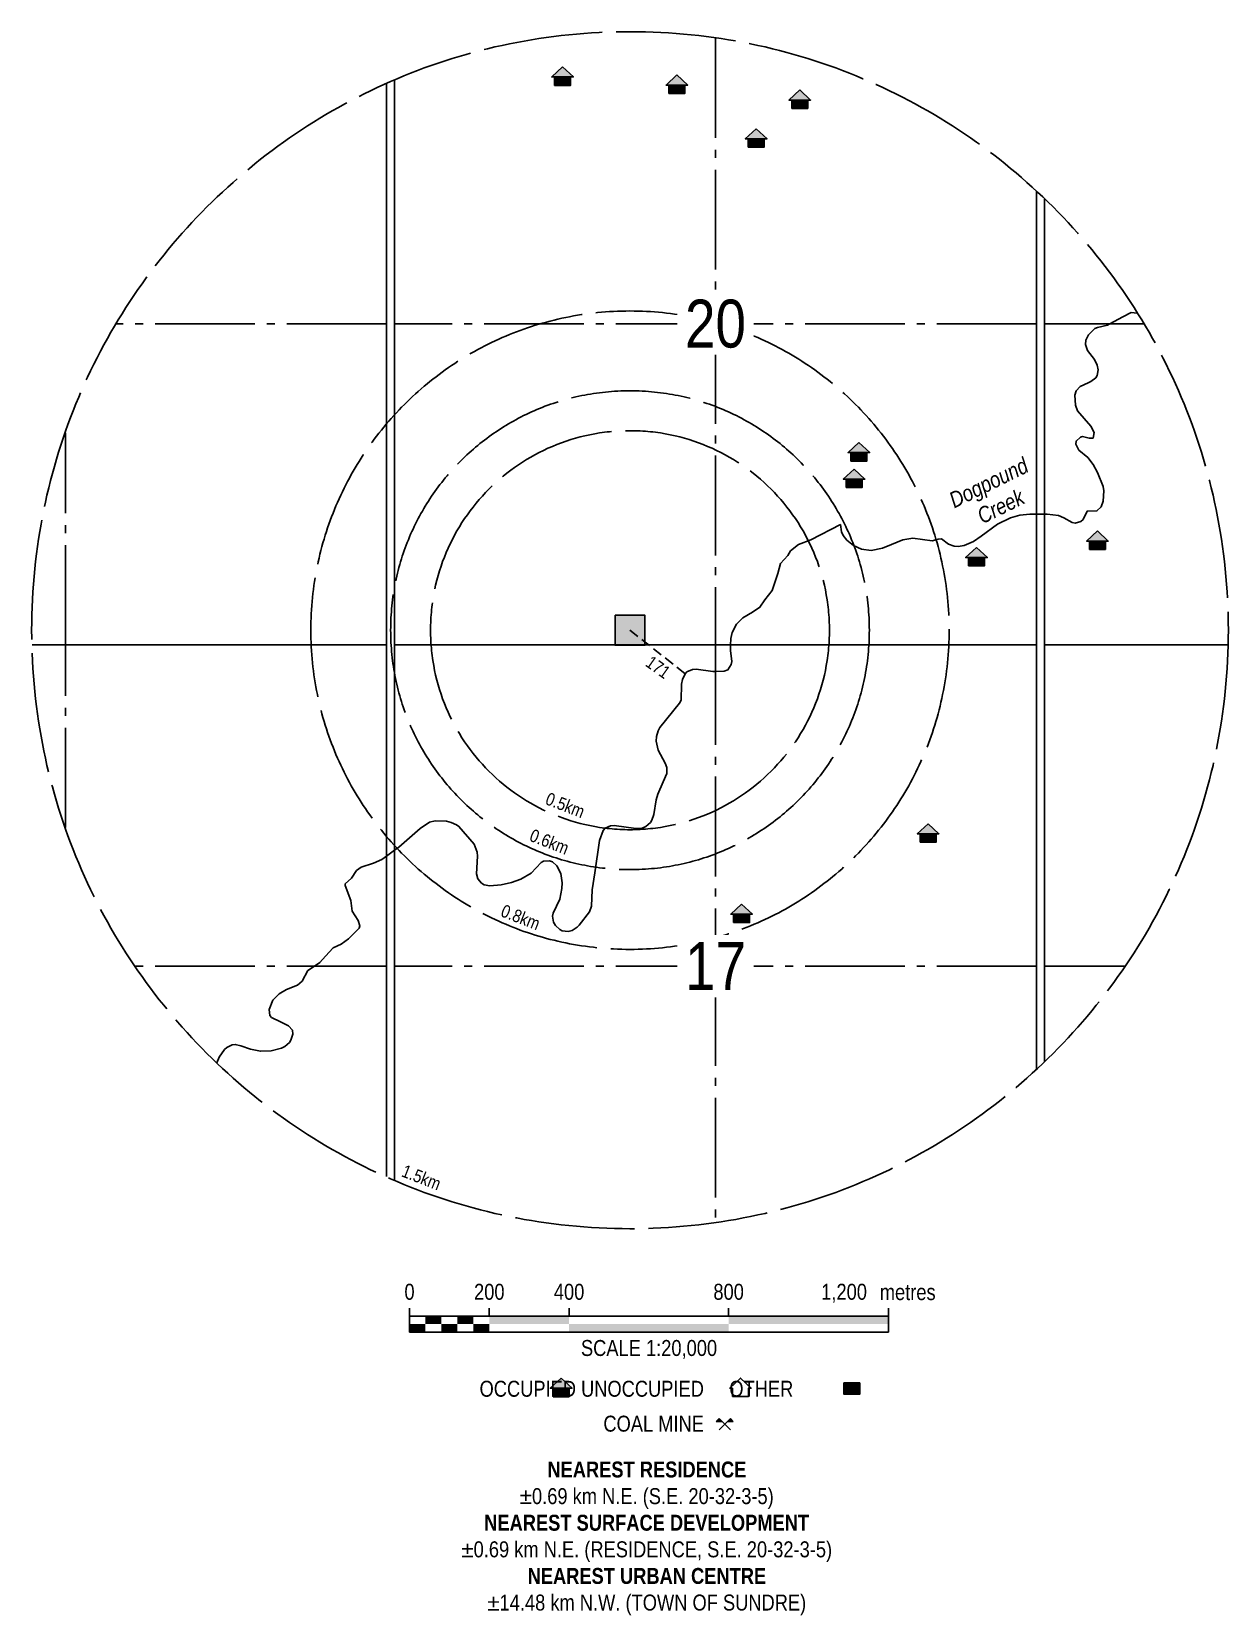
# Model space of a CAD drawing. Extents: x 679029 to 683305, y 5733976 to 5737714.
# Drawn here: x 680369 to 681119, y 5736102 to 5737094 of the extents above; entities that cross this region are included whole.
import ezdxf
from ezdxf.enums import TextEntityAlignment as Align

# ---------------------------------------------------------------- set-up
doc = ezdxf.new("R2010")
doc.units = 0
doc.header["$LTSCALE"] = 5
for name, pattern in [('foc-BUFFER', [16.75, 15, -1.75]), ('foc-QUARTERLINE', [33, 25, -3, 2, -3]), ('foc-TIELINE', [1.875, 1.25, -0.625])]:
    doc.linetypes.add(name, pattern=pattern)
for name, color, linetype in [('AS-RESIDENCE', 14, 'Continuous'), ('AS-SYMBOL', 7, 'Continuous'), ('AUX-BUFFER', 7, 'foc-BUFFER'), ('CG-NOTES', 7, 'Continuous'), ('L-SEC', 7, 'Continuous'), ('L-SECQ', 8, 'foc-QUARTERLINE'), ('P-PROPOSED', 10, 'Continuous'), ('S-7', 6, 'Continuous'), ('T-CREEK', 160, 'Continuous'), ('T-TIE', 201, 'foc-TIELINE'), ('T-WATER-T', 170, 'Continuous')]:
    doc.layers.add(name, color=color, linetype=linetype)
doc.styles.add('200', font='ARIALN.TTF', dxfattribs={"height": 25})
doc.styles.add('60L', font='ARIALN.TTF', dxfattribs={"height": 7.35})
doc.styles.add('80', font='ARIALN.TTF', dxfattribs={"height": 10})
doc.styles.add('80CG', font='ARIALN.TTF', dxfattribs={"height": 10})
doc.styles.add('80L', font='ARIALN.TTF', dxfattribs={"height": 10})

# ---------------------------------------------------------------- blocks, each defined once
blk = doc.blocks.new('res_occ')
for points in [[(0.1, 0.89), (-1.26, -0.37), (1.46, -0.37)], [(-0.9, -1.43), (1.1, -1.43), (1.1, -0.37), (-0.9, -0.37)]]:
    blk.add_hatch(color=14).paths.add_polyline_path(points)
at = {"color": 14}
for points in [[(0.1, 0.89), (-1.26, -0.37), (1.46, -0.37)], [(-0.9, -1.43), (1.1, -1.43), (1.1, -0.37), (-0.9, -0.37)]]:
    blk.add_lwpolyline(points, close=True, dxfattribs=at)
blk = doc.blocks.new('*U616')
at = {"color": 0}
for p, q in [((-150, 0), (-150, 15)), ((-150, 10), (150.24, 10)), ((-100, 10), (-100, 15)), ((-50, 10), (-50, 15)), ((50, 10), (50, 15)), ((150.24, 0), (150.24, 15)), ((-150, 0), (150.24, 0))]:
    blk.add_line(p, q, dxfattribs=at)
for points in [[(-140, 10), (-130, 10), (-140, 5), (-130, 5)], [(-120, 10), (-110, 10), (-120, 5), (-110, 5)], [(-100, 10), (-50, 10), (-100, 5), (-50, 5)], [(50, 10), (150.24, 10), (50, 5), (150.24, 5)], [(-150, 5), (-140, 5), (-150, 0), (-140, 0)], [(-130, 5), (-120, 5), (-130, 0), (-120, 0)], [(-110, 5), (-100, 5), (-110, 0), (-100, 0)], [(-50, 5), (50, 5), (-50, 0), (50, 0)]]:
    blk.add_solid(points, dxfattribs=at)
at = {"color": 0, "style": '80'}
blk.add_text('metres', height=10, dxfattribs=at).set_placement((162.24, 20), align=Align.CENTER)
at = {"color": 0, "char_height": 10, "style": '80'}
for s, insert, attachment_point in [('0', (-150, 30.21), 2), ('200', (-100, 30.21), 2), ('400', (-50, 30.21), 2), ('800', (50, 30.21), 2), ('1,200', (136.7, 30.22), 3), ('SCALE 1:20,000', (0.12, -5), 2)]:
    blk.add_mtext(s, dxfattribs=dict(at, insert=insert, attachment_point=attachment_point))
blk = doc.blocks.new('res_abd')
at = {"color": 14}
blk.add_lwpolyline([(-1.13, -0.57), (-1.13, -1.62), (0.87, -1.62), (0.87, -0.57), (1.22, -0.57), (-0.13, 0.69), (-1.49, -0.57)], close=True, dxfattribs=at)
blk = doc.blocks.new('res_other')
blk.add_hatch(color=14).paths.add_polyline_path([(-1.09, 0.73), (0.91, 0.73), (0.91, -0.69), (-1.09, -0.69)])
at = {"color": 14}
blk.add_lwpolyline([(-1.09, 0.73), (0.91, 0.73), (0.91, -0.69), (-1.09, -0.69)], close=True, dxfattribs=at)
blk = doc.blocks.new('Mine')
at = {"layer": 'AS-SYMBOL'}
h = blk.add_hatch(color=161, dxfattribs=at)
h.dxf.hatch_style = 1
h.paths.add_polyline_path([(-0.71, 0.71), (-1.06, 0.35), (-0.35, 0.35)])
h = blk.add_hatch(color=161, dxfattribs=at)
h.dxf.hatch_style = 1
h.paths.add_polyline_path([(0.71, 0.71), (0.35, 0.35), (1.06, 0.35)])
at = {"layer": 'AS-SYMBOL', "color": 161}
for p, q in [((-0.71, 0.71), (-1.06, 0.35)), ((-1.06, 0.35), (-0.35, 0.35)), ((-0.71, 0.71), (0, 0)), ((0, 0), (-0.71, -0.71)), ((0, 0), (0.71, 0.71)), ((0, 0), (0.71, -0.71)), ((1.06, 0.35), (0.35, 0.35)), ((0.71, 0.71), (1.06, 0.35))]:
    blk.add_line(p, q, dxfattribs=at)
blk = doc.blocks.new('*U692')
at = {"layer": 'AS-RESIDENCE', "color": 14}
blk.add_lwpolyline([(130.01, -1.32), (140.01, -1.32), (140.01, -8.46), (130.01, -8.46)], close=True, dxfattribs=at)
at = {"layer": 'AS-RESIDENCE', "xscale": 5, "yscale": 5, "zscale": 5}
for name, p in [('res_occ', (-47.66, -2.88)), ('res_abd', (65.91, -1.71)), ('res_other', (135.48, -5.03))]:
    blk.add_blockref(name, p, dxfattribs=at)
at = {"layer": 'AS-SYMBOL', "color": 161, "xscale": 5, "yscale": 5, "zscale": 5}
blk.add_blockref('Mine', (55.39, -27.2), dxfattribs=at)
at = {"layer": 'CG-NOTES', "char_height": 12, "style": '80CG'}
for s, insert, width, attachment_point in [('{\\H0.83333x;OCCUPIED^IUNOCCUPIED^I    OTHER}', (0, 0), 324.7071, 2), ('\\pi4.9171;{\\H0.83333x;COAL MINE}', (-25.61, -21.87), 71.6894, 1)]:
    blk.add_mtext(s, dxfattribs=dict(at, insert=insert, width=width, attachment_point=attachment_point))

msp = doc.modelspace()

# ---------------------------------------------------------------- hatches: boundary and pattern name
at = {"layer": 'P-PROPOSED'}
h = msp.add_hatch(color=256, dxfattribs=at)
h.dxf.hatch_style = 1
h.paths.add_polyline_path([(680734.84, 5736728.496), (680753.578, 5736728.499), (680753.613, 5736709.722), (680734.884, 5736709.71)])

# ---------------------------------------------------------------- linework, layer by layer
at = {"layer": 'AUX-BUFFER'}
for radius in [375, 200, 150, 125]:
    msp.add_circle((680744.226, 5736719.109), radius, dxfattribs=at)
at = {"layer": 'L-SEC', "color": 253, "ltscale": 0.5}
for p, q in [((680596.64, 5737063.623), (680596.64, 5736910.999)), ((680591.611, 5736910.999), (680591.611, 5737061.425)), ((680998.976, 5736910.999), (680998.976, 5736994.017)), ((681004.005, 5736989.269), (681004.005, 5736910.999)), ((680591.61, 5736709.831), (680591.611, 5736910.999)), ((680596.64, 5736910.999), (680596.64, 5736709.831)), ((680998.976, 5736709.831), (680998.976, 5736910.999)), ((681004.005, 5736910.999), (681004.005, 5736709.831)), ((680390.443, 5736709.831), (680369.546, 5736709.831)), ((680591.61, 5736709.831), (680390.443, 5736709.831)), ((680591.611, 5736508.663), (680591.61, 5736709.831)), ((680596.64, 5736709.831), (680596.64, 5736508.663)), ((680797.808, 5736709.831), (680596.64, 5736709.831)), ((680998.976, 5736709.831), (680797.808, 5736709.831)), ((680998.976, 5736508.663), (680998.976, 5736709.831)), ((681004.005, 5736709.831), (681004.005, 5736508.663)), ((681118.907, 5736709.831), (681004.005, 5736709.831)), ((680591.611, 5736376.793), (680591.611, 5736508.663)), ((680596.64, 5736508.663), (680596.64, 5736374.595)), ((680998.976, 5736444.201), (680998.976, 5736508.663)), ((681004.005, 5736508.663), (681004.005, 5736448.949))]:
    msp.add_line(p, q, dxfattribs=at)
at = {"layer": 'L-SECQ', "color": 253, "ltscale": 0.5}
for p, q in [((680797.808, 5737090.055), (680797.808, 5736910.999)), ((680591.61, 5736910.999), (680422.28, 5736910.999)), ((680797.808, 5736910.999), (680596.64, 5736910.999)), ((680797.808, 5736910.999), (680797.808, 5736709.831)), ((680998.976, 5736910.999), (680797.808, 5736910.999)), ((681066.173, 5736910.999), (681004.005, 5736910.999)), ((680390.442, 5736709.832), (680390.443, 5736842.837)), ((680390.443, 5736595.381), (680390.442, 5736709.831)), ((680797.808, 5736709.831), (680797.808, 5736508.663)), ((680591.61, 5736508.663), (680434.09, 5736508.663)), ((680797.808, 5736508.663), (680596.64, 5736508.663)), ((680797.808, 5736508.663), (680797.808, 5736348.163)), ((680998.976, 5736508.663), (680797.808, 5736508.663)), ((681054.362, 5736508.663), (681004.005, 5736508.663))]:
    msp.add_line(p, q, dxfattribs=at)
at = {"layer": 'P-PROPOSED', "flags": 128}
msp.add_lwpolyline([(680734.84, 5736728.496), (680753.578, 5736728.499), (680753.613, 5736709.722), (680734.884, 5736709.71)], close=True, dxfattribs=at)
at = {"layer": 'T-CREEK'}
msp.add_lwpolyline([(681062.044, 5736917.764), (681058.231, 5736918.061), (681053.176, 5736915.538), (681044.935, 5736911.063), (681043.457, 5736910.262), (681037.141, 5736908.855), (681035.605, 5736908.034), (681031.561, 5736904.198), (681029.917, 5736900.837), (681029.746, 5736898.127), (681030.909, 5736894.449), (681035.4, 5736888.674), (681036.92, 5736885.26), (681037.58, 5736882.287), (681037.037, 5736878.63), (681036.135, 5736877.24), (681033.075, 5736874.871), (681031.394, 5736874.13), (681026.407, 5736871.817), (681023.902, 5736869.057), (681023.053, 5736866.403), (681023.408, 5736860.133), (681024.688, 5736856.598), (681033.082, 5736846.869), (681035.092, 5736843.049), (681034.429, 5736839.419), (681032.058, 5736839.506), (681027.902, 5736840.446), (681026.655, 5736840.056), (681023.831, 5736837.634), (681023.729, 5736835.624), (681025.586, 5736831.956), (681031.067, 5736827.243), (681034.48, 5736822.966), (681037.174, 5736817.86), (681040.842, 5736809.124), (681041.219, 5736806.34), (681040.787, 5736800.003), (681039.572, 5736796.431), (681036.838, 5736793.863), (681030.713, 5736793.621), (681028.295, 5736788.469), (681026.801, 5736787.235), (681023.165, 5736786.183), (681021.4, 5736786.67), (681016.191, 5736789.565), (681012.704, 5736790.921), (681005.706, 5736791.81), (681005.334, 5736791.812), (680997.716, 5736791.849), (680994.875, 5736791.875), (680988.498, 5736791.143), (680982.802, 5736789.59), (680974.601, 5736785.54), (680964.329, 5736778.091), (680959.545, 5736774.711), (680953.614, 5736772.079), (680949.895, 5736771.538), (680947.311, 5736771.742), (680943.751, 5736773.026), (680939.503, 5736776.395), (680937.349, 5736776.212), (680933.587, 5736775.144), (680921.583, 5736776.792), (680915.298, 5736775.682), (680908.068, 5736772.885), (680902.479, 5736770.438), (680895.327, 5736769.052), (680889.281, 5736769.838), (680884.267, 5736772.227), (680880.081, 5736775.581), (680877.772, 5736778.489), (680876.774, 5736780.768), (680876.09, 5736785.321), (680857.603, 5736775.626), (680849.843, 5736772.812), (680844.801, 5736768.798), (680843.053, 5736765.865), (680838.648, 5736760.9), (680836.981, 5736754.537), (680833.349, 5736744.075), (680828.682, 5736738.023), (680825.686, 5736733.494), (680821.073, 5736730.404), (680814.893, 5736726.898), (680810.95, 5736722.912), (680808.205, 5736717.586), (680807.329, 5736713.842), (680807.293, 5736709.744), (680807.256, 5736706.372), (680808.012, 5736699.539), (680807.537, 5736697.509), (680805.566, 5736694.36), (680803.284, 5736693.328), (680797.788, 5736693.252), (680796.042, 5736693.2), (680785.627, 5736694.742), (680783.312, 5736694.498), (680779.926, 5736692.972), (680778.822, 5736691.797), (680777.208, 5736688.288), (680776.607, 5736685.356), (680776.202, 5736675.242), (680775.256, 5736673.447), (680762.968, 5736658.11), (680761.837, 5736656.026), (680760.757, 5736652.499), (680760.53, 5736649.582), (680761.899, 5736643.951), (680766.369, 5736635.811), (680767.254, 5736633.064), (680767.385, 5736629.335), (680765.03, 5736624.089), (680761.64, 5736616.404), (680760.668, 5736612.782), (680759.211, 5736603.563), (680757.97, 5736600.069), (680757.001, 5736598.604), (680754.164, 5736596.124), (680751.757, 5736595.161), (680747.925, 5736594.817), (680734.347, 5736596.65), (680732.052, 5736596.444), (680728.64, 5736595.008), (680727.376, 5736593.554), (680725.089, 5736587.429), (680722.27, 5736567.117), (680720.447, 5736556.436), (680720.009, 5736546.284), (680718.91, 5736542.725), (680712.323, 5736534.343), (680711.04, 5736533.037), (680707.936, 5736530.995), (680705.508, 5736530.354), (680701.744, 5736530.8), (680700.177, 5736531.503), (680697.432, 5736534.155), (680696.236, 5736536.12), (680695.555, 5736539.834), (680696.085, 5736541.79), (680700.281, 5736550.483), (680701.446, 5736557.215), (680701.765, 5736560.802), (680700.98, 5736566.639), (680698.454, 5736571.495), (680695.661, 5736573.969), (680693.724, 5736574.687), (680689.91, 5736574.405), (680688.574, 5736573.537), (680682.245, 5736566.806), (680675.71, 5736563.036), (680670.035, 5736560.925), (680663.448, 5736559.549), (680656.438, 5736558.948), (680652.82, 5736559.619), (680651.226, 5736560.501), (680648.789, 5736563.376), (680648.094, 5736566.424), (680648.753, 5736577.527), (680648.451, 5736580.097), (680646.503, 5736585.079), (680637.033, 5736596.111), (680635.579, 5736597.162), (680632.125, 5736598.681), (680629.26, 5736599.347), (680622.129, 5736599.659), (680618.494, 5736598.918), (680612.637, 5736594.779), (680599.406, 5736583.234), (680596.575, 5736581.198), (680591.55, 5736577.583), (680588.642, 5736575.491), (680583.414, 5736573.178), (680575.744, 5736570.719), (680572.757, 5736568.45), (680569.697, 5736563.791), (680565.676, 5736560.137), (680565.698, 5736559.048), (680569.222, 5736549.818), (680570.041, 5736543.132), (680573.875, 5736537.255), (680574.98, 5736533.779), (680574.464, 5736532.391), (680567.879, 5736525.632), (680563.306, 5736522.413), (680558.207, 5736520.051), (680553.448, 5736514.927), (680549.872, 5736510.955), (680546.486, 5736508.621), (680542.367, 5736505.781), (680538.721, 5736499.259), (680535.9, 5736496.788), (680529.002, 5736494.002), (680524.305, 5736491.263), (680520.325, 5736487.265), (680518.155, 5736481.4), (680518.553, 5736477.75), (680519.615, 5736476.444), (680525.193, 5736473.654), (680530.274, 5736471.316), (680532.664, 5736468.512), (680532.979, 5736465.911), (680531.686, 5736462.166), (680530.782, 5736460.741), (680527.888, 5736458.265), (680525.842, 5736457.238), (680519.411, 5736455.597), (680512.555, 5736455.252), (680506.386, 5736456.511), (680500.399, 5736458.736), (680496.823, 5736459.565), (680494.956, 5736459.316), (680491.535, 5736457.629), (680490.108, 5736456.402), (680486.833, 5736451.641), (680485.315, 5736448.117)], dxfattribs=at)
at = {"layer": 'T-TIE', "flags": 128}
msp.add_lwpolyline([(680744.226, 5736719.109), (680778.822, 5736691.797)], dxfattribs=at)

# ---------------------------------------------------------------- block references
msp.add_blockref('*U616', (680756.039, 5736279.366))
at = {"layer": 'AS-RESIDENCE', "xscale": 4.999999999999998, "yscale": 4.999999999999998, "zscale": 4.999999999999998}
for p in [(680701.457, 5737067.585), (680773.138, 5737062.544), (680850.119, 5737053.145), (680822.798, 5737028.824), (680887.197, 5736832.216), (680884.154, 5736815.636), (681036.665, 5736776.833), (680960.897, 5736766.48), (680930.564, 5736593.42), (680813.653, 5736543.044)]:
    msp.add_blockref('res_occ', p, dxfattribs=at)
at = {"layer": 'CG-NOTES'}
msp.add_blockref('*U692', (680748.239, 5736248.822), dxfattribs=at)

# ---------------------------------------------------------------- texts
at = {"char_height": 8, "attachment_point": 8, "rotation": 338.629081, "style": '60L'}
for s, insert in [('0.5km', (680702.137, 5736605.66)), ('0.6km', (680692.209, 5736582.714)), ('0.8km', (680674.176, 5736535.43)), ('1.5km', (680612.006, 5736372.413))]:
    msp.add_mtext_dynamic_manual_height_columns(s, width=28.39186, gutter_width=47.5, heights=[0], dxfattribs=dict(at, insert=insert))
at = {"layer": 'CG-NOTES', "insert": (680547.916, 5736198.224), "char_height": 10, "width": 412.39943, "attachment_point": 1, "style": '80CG'}
msp.add_mtext('\\pi144.55;{\\fArial Narrow|b1|i0|c0|p34;NEAREST RESIDENCE}\\P\\pi127.21;±0.69 km N.E. (S.E. 20-32-3-5)\\P\\pi104.93;{\\fArial Narrow|b1|i0|c0|p34;NEAREST SURFACE DEVELOPMENT}\\P\\pi90.62;±0.69 km N.E. (RESIDENCE, S.E. 20-32-3-5)\\P\\pi132.15;{\\fArial Narrow|b1|i0|c0|p34;NEAREST URBAN CENTRE}\\P\\pi106.88;±14.48 km N.W. (TOWN OF SUNDRE)', dxfattribs=at)
at = {"layer": 'T-TIE', "insert": (680759.529, 5736692.656), "char_height": 8, "attachment_point": 8, "rotation": 324.584177, "style": '60L'}
msp.add_mtext_dynamic_manual_height_columns('171', width=28.39186, gutter_width=47.5, heights=[0], dxfattribs=at)
at = {"layer": 'T-WATER-T', "insert": (680942.774, 5736804.167), "char_height": 10.00193, "attachment_point": 1, "rotation": 26.279622, "style": '80L'}
msp.add_mtext_dynamic_manual_height_columns('\\pi0.3309;{\\fArial Narrow|b0|i1|c0|p34;Dogpound\\P\\pi11.708;Creek}', width=53.54378, gutter_width=50, heights=[0], dxfattribs=at)

# ---------------------------------------------------------------- next in the draw order: texts
at = {"layer": 'S-7', "char_height": 30, "width": 38.8472, "attachment_point": 5, "style": '200', "bg_fill": 3, "box_fill_scale": 1.15, "bg_fill_color": 256}
for s, insert, bg_fill_transparency in [('20', (680797.808, 5736910.999), 13370811), ('17', (680797.808, 5736508.663), 13370816)]:
    msp.add_mtext(s, dxfattribs=dict(at, insert=insert, bg_fill_transparency=bg_fill_transparency))

doc.saveas('drawing.dxf')
